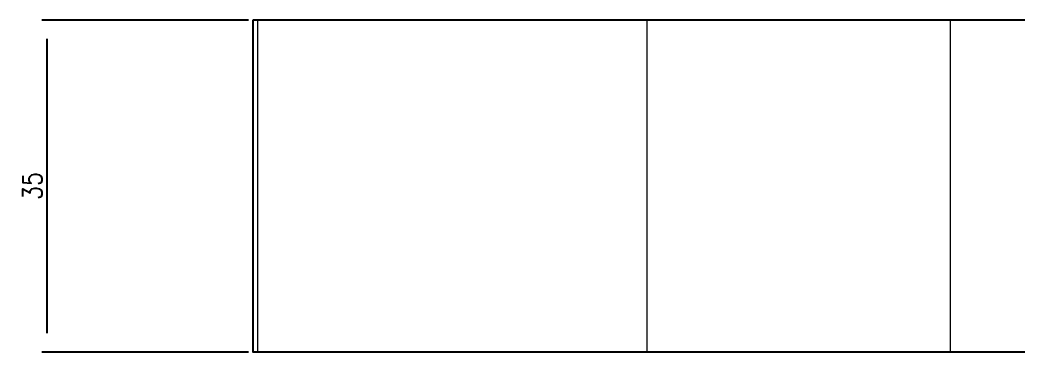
# Model space of a CAD drawing. Header units: millimetres. Extents: x 48754 to 50247, y 1387 to 2180.
# Drawn here: x 48842.5 to 48947.7, y 1447.2 to 1482.2 of the extents above; entities that cross this region are included whole.
import ezdxf

# ---------------------------------------------------------------- set-up
doc = ezdxf.new("R2010")
doc.units = ezdxf.units.MM
doc.linetypes.add('DASHED', pattern=[0])
doc.layers.add('DIE', color=7, linetype='Continuous')
doc.layers.add('DIM', color=4, linetype='Continuous')
doc.styles.get("Standard").update_dxf_attribs({"font": 'txt.shx', "width": 0.85, "bigfont": 'ctxt.shx'})
doc.dimstyles.new('T-2-WX', dxfattribs={"dimtxt": 2, "dimasz": 2, "dimexe": 0.5, "dimexo": 0.5, "dimgap": 0.5, "dimtad": 1, "dimtxsty": 'Standard', "dimblk": 'OPEN30', "dimcen": 0, "dimazin": 3, "dimtfac": 1, "dimtmove": 0, "dimatfit": 3, "dimldrblk": 'OPEN30', "dimlwd": -1, "dimlwe": -1})

# ---------------------------------------------------------------- blocks, each defined once
blk = doc.blocks.new('*D7584')
at = {"layer": 'Defpoints', "color": 0}
for p in [(48867.06, 1482.19), (48845.29, 1447.19), (48867.06, 1447.19)]:
    blk.add_point(p, dxfattribs=at)
at = {"layer": 'DIM', "color": 0}
for p, q in [((48866.56, 1482.19), (48844.79, 1482.19)), ((48845.29, 1480.19), (48845.29, 1449.19)), ((48866.56, 1447.19), (48844.79, 1447.19))]:
    blk.add_line(p, q, dxfattribs=at)
at = {"layer": 'DIM', "color": 0, "insert": (48843.79, 1464.69), "char_height": 2, "attachment_point": 5, "rotation": 90}
blk.add_mtext('35', dxfattribs=at)
blk = doc.blocks.new('_Open30')
blk = doc.blocks.new('*u7581')
at = {"layer": 'DIE', "color": 11, "linetype": 'Continuous', "lineweight": 13}
for p, q in [((-690, 35), (0, 35)), ((-690, 0), (-690, 35)), ((0, 0), (-690, 0))]:
    blk.add_line(p, q, dxfattribs=at)
at = {"layer": 'DIE', "color": 11, "linetype": 'DASHED', "lineweight": 13}
for p, q in [((-649, 35), (-649, 0)), ((-617, 0), (-617, 35))]:
    blk.add_line(p, q, dxfattribs=at)

msp = doc.modelspace()

# ---------------------------------------------------------------- linework, layer by layer
at = {"layer": 'DIE', "linetype": 'Continuous', "flags": 128}
msp.add_lwpolyline([(48867.062, 1482.195), (49557.562, 1482.195), (49557.562, 1447.195), (48867.062, 1447.195)], close=True, dxfattribs=at)

# ---------------------------------------------------------------- block references
at = {"layer": 'DIE'}
msp.add_blockref('*u7581', (49557.562, 1447.195), dxfattribs=at)

# ---------------------------------------------------------------- dimensions: what is measured, and where the dimension line sits
at = {"layer": 'DIM', "color": 52}
dim = msp.add_linear_dim(base=(48845.287, 1447.195), p1=(48867.062, 1482.195), p2=(48867.062, 1447.195), angle=90, dimstyle='T-2-WX', dxfattribs=at)
dim.commit()
dim.dimension.update_dxf_attribs({"geometry": '*D7584', "text_midpoint": (48843.787, 1464.695)})

doc.saveas('drawing.dxf')
